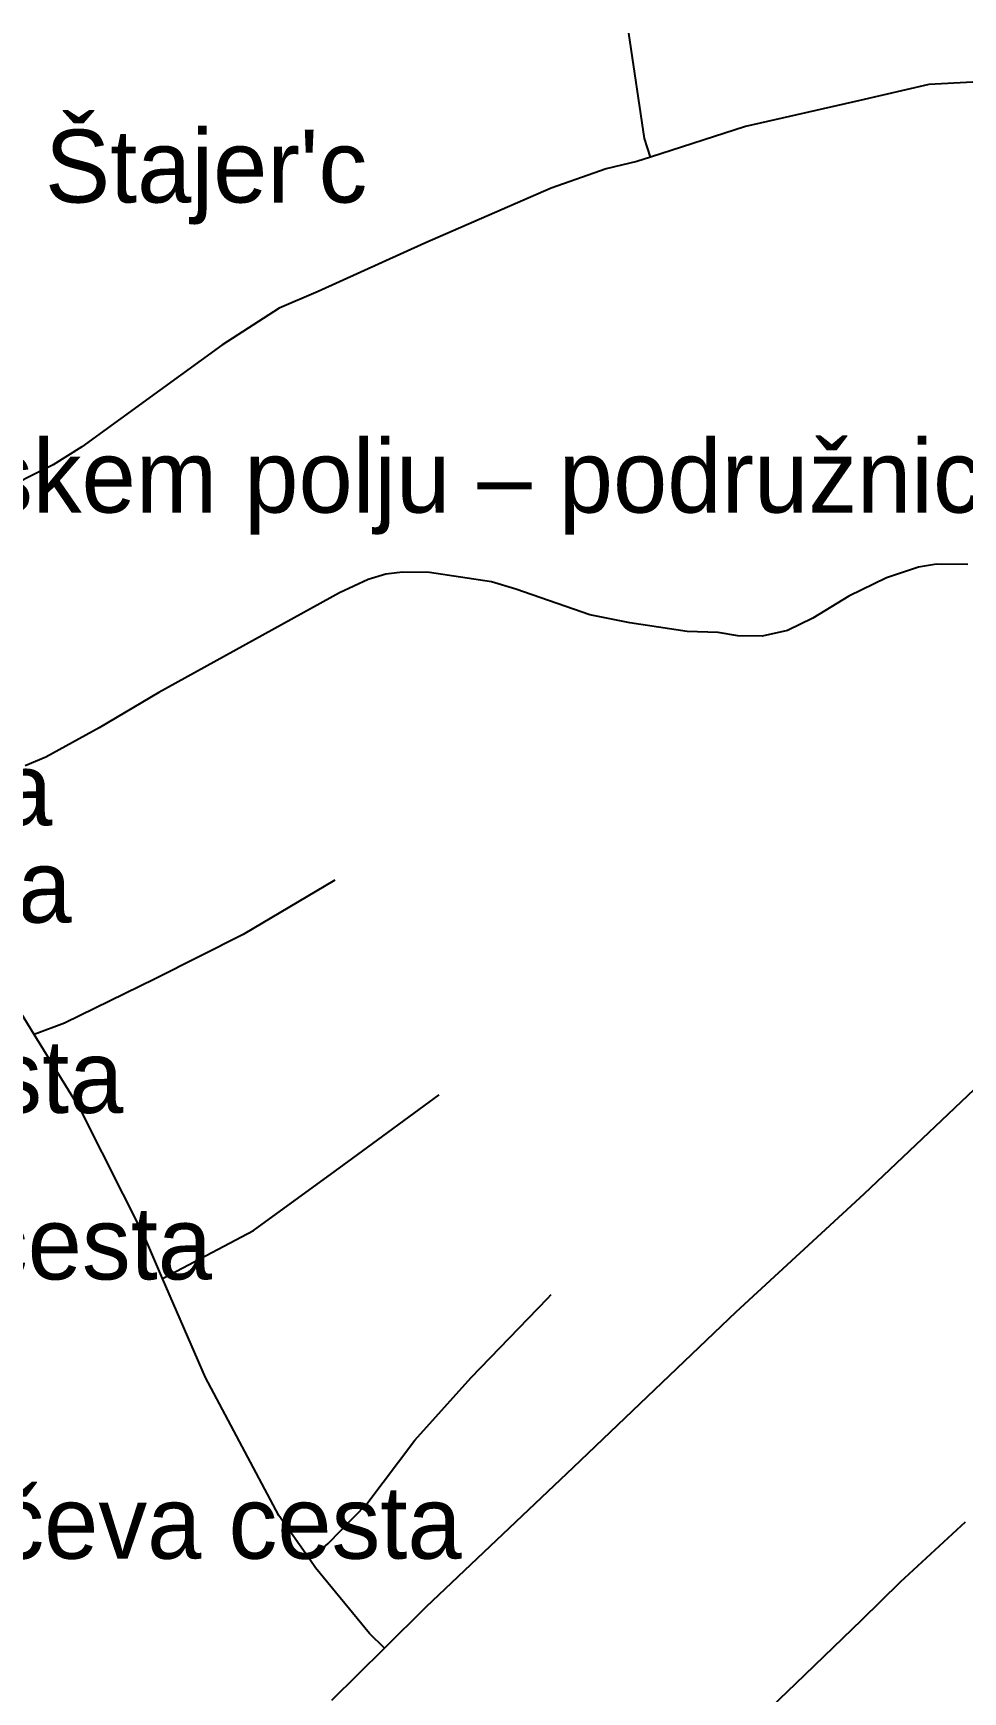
# Model space of a CAD drawing. Extents: x -8864 to 13231, y -7697 to 8949.
# Drawn here: x 2023 to 2813, y -900 to 511 of the extents above; entities that cross this region are included whole.
import ezdxf

# ---------------------------------------------------------------- set-up
doc = ezdxf.new("R2010")
doc.units = 0
for name, color, linetype in [('OSM_HIGHWAY_SERVICE', 8, 'CONTINUOUS'), ('OSM_HIGHWAY_TRACK', 8, 'CONTINUOUS'), ('OSM_LABELS', 8, 'CONTINUOUS')]:
    doc.layers.add(name, color=color, linetype=linetype)

msp = doc.modelspace()

# ---------------------------------------------------------------- linework, layer by layer
at = {"layer": 'OSM_HIGHWAY_SERVICE'}
for p, q in [((2542.718503, 421.740118), (2529.272866, 511.352109)), ((2547.779759, 405.883721), (2542.718503, 421.740118))]:
    msp.add_line(p, q, dxfattribs=at)
at = {"layer": 'OSM_HIGHWAY_TRACK'}
for p, q in [((2784.58683, 467.696981), (2725.850223, 454.142319)), ((2821.960494, 469.742968), (2784.58683, 467.696981)), ((2725.850223, 454.142319), (2628.499523, 431.958932)), ((2628.499523, 431.958932), (2547.779759, 405.883721)), ((2510.084502, 395.954014), (2463.177912, 379.452687)), ((2536.118196, 402.247647), (2510.084502, 395.954014)), ((2547.779759, 405.883721), (2536.118196, 402.247647)), ((2463.177912, 379.452687), (2355.942066, 332.561787)), ((2355.942066, 332.561787), (2265.19933, 291.553098)), ((2265.19933, 291.553098), (2231.822604, 277.197833)), ((2231.822604, 277.197833), (2183.246794, 245.885341)), ((2183.246794, 245.885341), (2130.513251, 207.445255)), ((2130.513251, 207.445255), (2064.203902, 159.320091)), ((2064.203902, 159.320091), (2039.801143, 144.119744)), ((2039.801143, 144.119744), (1989.602056, 118.80066)), ((2775.597549, 57.054117), (2748.522507, 47.891655)), ((2791.10291, 59.467047), (2775.597549, 57.054117)), ((2817.496481, 59.311374), (2791.10291, 59.467047)), ((2307.542367, 46.401643), (2283.101323, 35.026402)), ((2322.618938, 51.005113), (2307.542367, 46.401643)), ((2336.8609, 52.5952), (2322.618938, 51.005113)), ((2359.84712, 52.472886), (2336.8609, 52.5952)), ((2412.419867, 44.455732), (2359.84712, 52.472886)), ((2433.170252, 38.328891), (2412.419867, 44.455732)), ((2748.522507, 47.891655), (2716.401524, 32.324365)), ((2283.101323, 35.026402), (2129.55613, -49.681893)), ((2496.148819, 16.379013), (2433.170252, 38.328891)), ((2716.401524, 32.324365), (2685.819591, 13.621379)), ((2530.04622, 9.562764), (2496.148819, 16.379013)), ((2578.859395, 2.20166), (2530.04622, 9.562764)), ((2605.199367, 1.456654), (2578.859395, 2.20166)), ((2622.144239, -1.490012), (2605.199367, 1.456654)), ((2664.234596, 3.180175), (2642.649601, -1.845836)), ((2685.819591, 13.621379), (2664.234596, 3.180175)), ((2642.649601, -1.845836), (2622.144239, -1.490012)), ((2129.55613, -49.681893), (2078.905282, -79.882435)), ((2078.905282, -79.882435), (2033.591341, -104.75674)), ((2033.591341, -104.75674), (2015.781232, -112.051128)), ((2279.234554, -209.53572), (2201.194729, -255.54818)), ((2201.194729, -255.54818), (2126.439744, -293.343336)), ((2126.439744, -293.343336), (2049.219214, -331.127372)), ((2023.4918, -340.645658), (2006.500986, -313.058196)), ((2049.219214, -331.127372), (2023.4918, -340.645658)), ((2063.185525, -405.071998), (2023.4918, -340.645658)), ((2729.548539, -476.214512), (2854.701692, -357.413853)), ((2294.640375, -445.980612), (2367.87928, -392.006594)), ((2117.404521, -512.697568), (2063.185525, -405.071998)), ((2279.770541, -456.76652), (2294.640375, -445.980612)), ((2209.946644, -507.438048), (2279.770541, -456.76652)), ((2620.697072, -576.85704), (2729.548539, -476.214512)), ((2144.51019, -542.275418), (2209.946644, -507.438048)), ((2132.833312, -548.468976), (2117.404521, -512.697568)), ((2132.833312, -548.468976), (2144.51019, -542.275418)), ((2169.157972, -632.643535), (2132.833312, -548.468976)), ((2460.061526, -565.303888), (2463.254482, -561.990279)), ((2395.069176, -632.643535), (2460.061526, -565.303888)), ((2482.151881, -709.056689), (2620.697072, -576.85704)), ((2231.592895, -750.132095), (2169.157972, -632.643535)), ((2347.41986, -686.050458), (2395.069176, -632.643535)), ((2306.34788, -740.269105), (2347.41986, -686.050458)), ((2356.991071, -827.857348), (2482.151881, -709.056689)), ((2273.48417, -773.961167), (2306.34788, -740.269105)), ((2257.986466, -787.649263), (2231.592895, -750.132095)), ((2760.230012, -806.418967), (2815.68178, -755.469451)), ((2257.986466, -787.649263), (2273.48417, -773.961167)), ((2262.810356, -794.49887), (2257.986466, -787.649263)), ((2308.813424, -850.374321), (2262.810356, -794.49887)), ((2727.488814, -838.954602), (2760.230012, -806.418967)), ((2321.462736, -862.972706), (2356.991071, -827.857348)), ((2671.217751, -893.173248), (2727.488814, -838.954602)), ((2321.462736, -862.972706), (2308.813424, -850.374321)), ((2276.830266, -907.083734), (2321.462736, -862.972706)), ((2628.912999, -933.436931), (2671.217751, -893.173248))]:
    msp.add_line(p, q, dxfattribs=at)

# ---------------------------------------------------------------- texts
at = {"layer": 'OSM_LABELS'}
for s, p in [("Gostišče Živko - Veseli Štajer'c", (1166.013911, 367.229029)), ('OŠ Miklavž na Dravskem polju – podružnica Dobrovce', (1247.888516, 103.354449)), ('Kidričeva cesta', (1476.514844, -162.886468)), ('Kidričeva cesta', (1492.905353, -245.543351)), ('Kidričeva cesta', (1536.866734, -407.50106)), ('Kidričeva cesta', (1612.271936, -549.211144)), ('Kidričeva cesta', (1824.589583, -786.836465))]:
    msp.add_text(s, height=62.042552, dxfattribs=at).set_placement(p)

doc.saveas('drawing.dxf')
